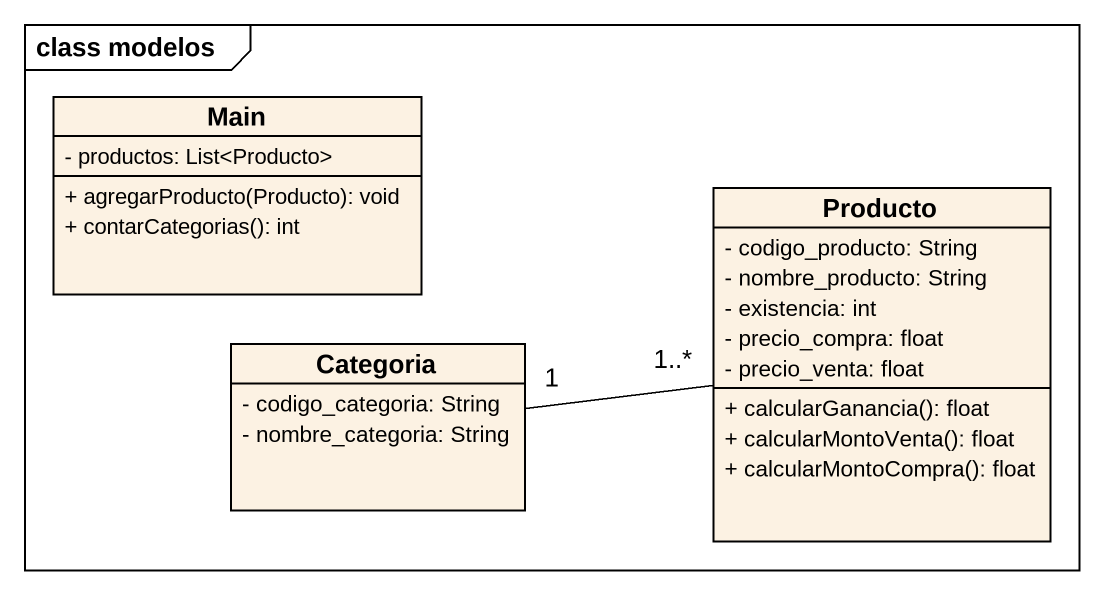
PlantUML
@startuml
mainframe class modelos
hide circle
hide empty members
skinparam classAttributeIconSize 0
class Main {
  - productos: List<Producto>
  + agregarProducto(Producto): void
  + contarCategorias(): int
}
class Producto {
  - codigo_producto: String
  - nombre_producto: String
  - existencia: int
  - precio_compra: float
  - precio_venta: float
  + calcularGanancia(): float
  + calcularMontoVenta(): float
  + calcularMontoCompra(): float
}
class Categoria {
  - codigo_categoria: String
  - nombre_categoria: String
}
Producto "1..*" -left- "1" Categoria
@enduml
